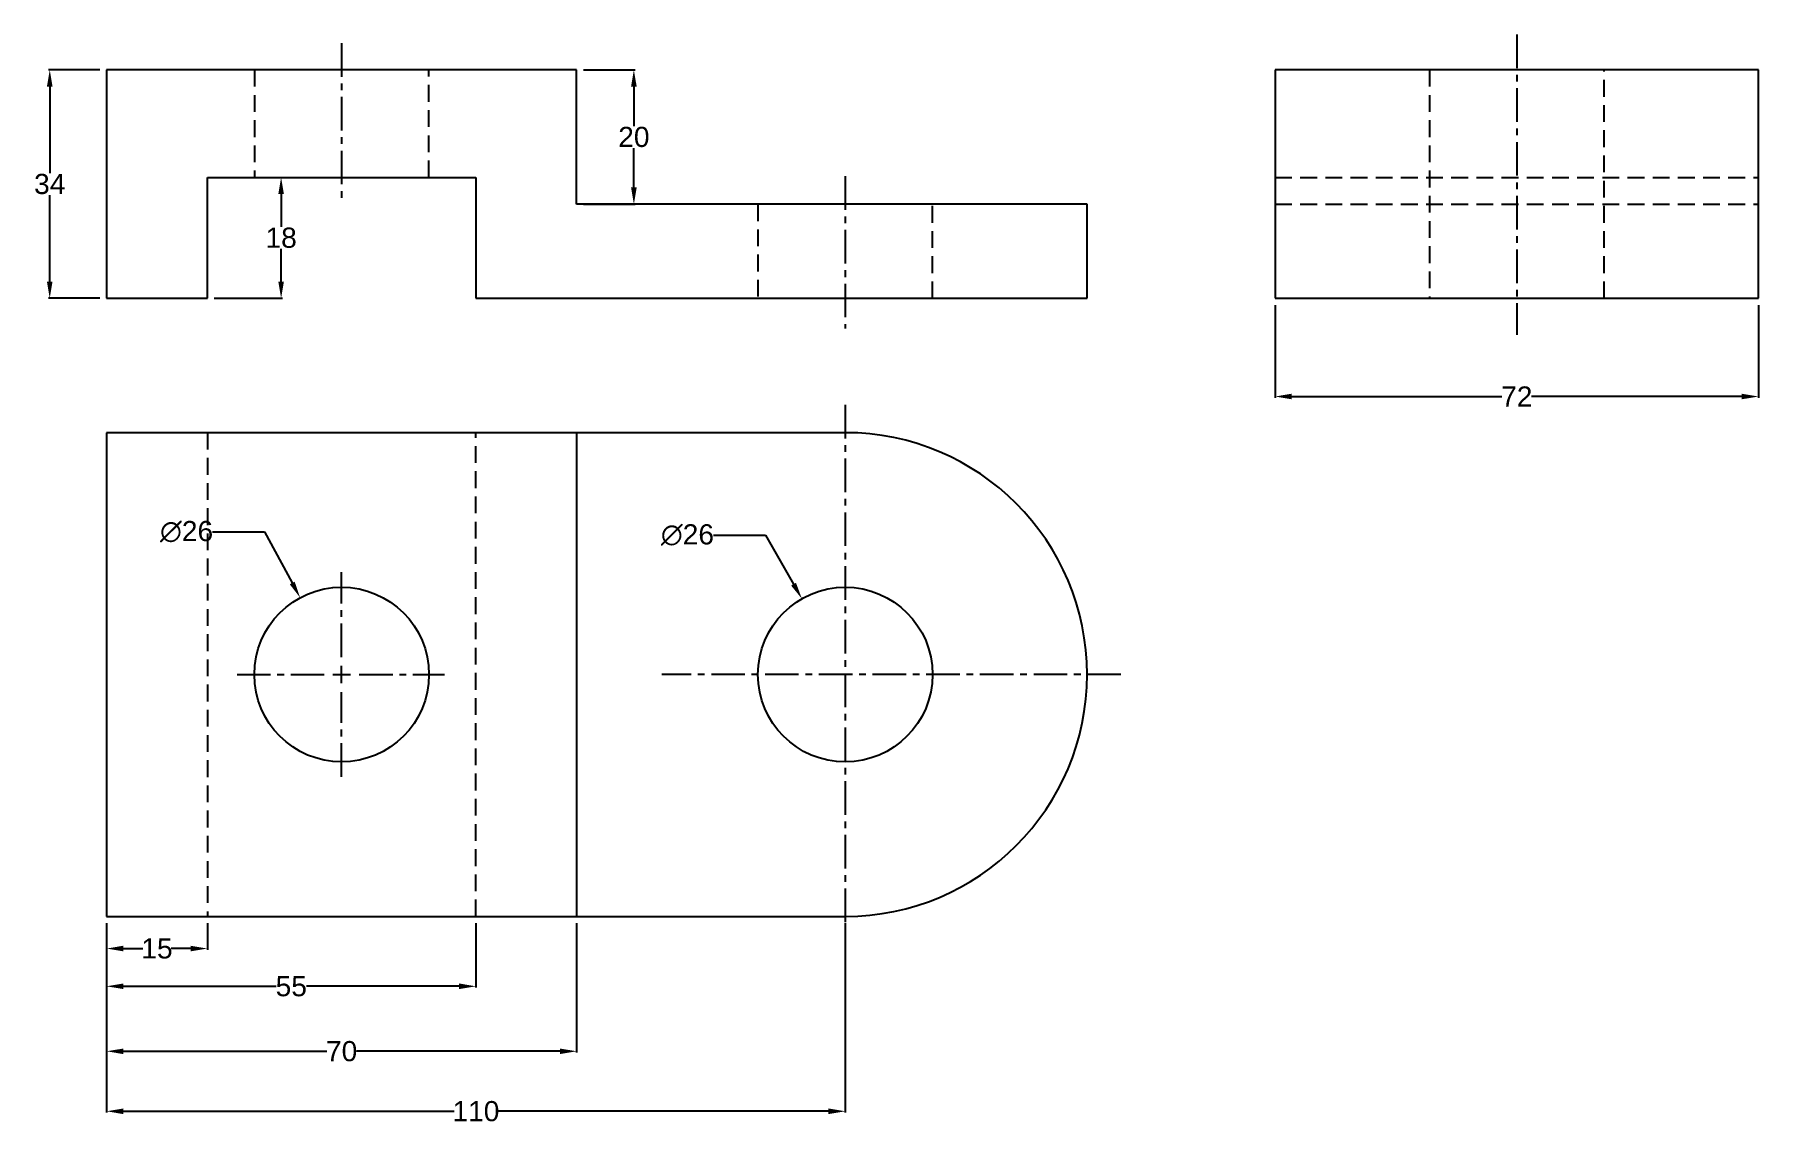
# Model space of a CAD drawing. Header units: inches. Extents: x 4 to 261, y -14 to 148.
import ezdxf

# ---------------------------------------------------------------- set-up
doc = ezdxf.new("R2010")
doc.units = ezdxf.units.IN
doc.header["$MEASUREMENT"] = 0
doc.linetypes.add('CENTER', pattern=[2, 1.25, -0.25, 0.25, -0.25])
doc.linetypes.add('HIDDEN', pattern=[0.375, 0.25, -0.125])
for name, color, linetype in [('centre', 161, 'Continuous'), ('dim', 7, 'Continuous'), ('hidden', 221, 'Continuous')]:
    doc.layers.add(name, color=color, linetype=linetype)
doc.styles.get("Standard").update_dxf_attribs({"font": 'arial.ttf'})
doc.dimstyles.get("Standard").update_dxf_attribs({"dimtxt": 3, "dimasz": 2.5, "dimexe": 0.18, "dimexo": 1, "dimgap": 0.09, "dimtad": 0, "dimtih": 1, "dimtoh": 1, "dimdec": 0, "dimzin": 0, "dimdsep": 46, "dimtxsty": 'Standard', "dimcen": 0.09, "dimclrd": 132, "dimclre": 132, "dimclrt": 41, "dimadec": 0, "dimazin": 0, "dimtfac": 1, "dimtdec": 0, "dimtofl": 0, "dimtmove": 0, "dimatfit": 3, "dimfxl": 1, "dimtolj": 1, "dimtzin": 0, "dimarcsym": 0})

# ---------------------------------------------------------------- blocks, each defined once
blk = doc.blocks.new('*U3')
at = {"layer": 'centre', "color": 0, "linetype": 'CENTER', "ltscale": 4, "transparency": 16777216}
for p, q in [((0, 2.6), (0, 15.24)), ((-15.58, 0), (-2.6, 0)), ((2.6, 0), (15.3, 0)), ((0, -15.2), (0, -2.6))]:
    blk.add_line(p, q, dxfattribs=at)
at = {"layer": 'centre', "color": 0, "linetype": 'Continuous', "ltscale": 4, "transparency": 16777216}
for p, q in [((-1.3, 0), (1.3, 0)), ((0, -1.3), (0, 1.3))]:
    blk.add_line(p, q, dxfattribs=at)
blk = doc.blocks.new('*D4')
at = {"layer": 'Defpoints', "color": 0, "ltscale": 2.5, "transparency": 16777216}
for p in [(189.23, 108.87), (261.23, 108.87), (261.23, 94.25)]:
    blk.add_point(p, dxfattribs=at)
at = {"layer": 'dim', "color": 132, "lineweight": -2, "ltscale": 2.5, "transparency": 16777216}
for p, q in [((189.23, 107.87), (189.23, 94.07)), ((261.23, 107.87), (261.23, 94.07)), ((191.73, 94.25), (223.02, 94.25)), ((258.73, 94.25), (227.44, 94.25))]:
    blk.add_line(p, q, dxfattribs=at)
at = {"layer": 'dim', "color": 132, "ltscale": 2.5, "transparency": 16777216}
for points in [[(191.73, 94.67), (191.73, 93.84), (189.23, 94.25)], [(258.73, 94.67), (258.73, 93.84), (261.23, 94.25)]]:
    blk.add_solid(points, dxfattribs=at)
at = {"layer": 'dim', "color": 41, "ltscale": 2.5, "transparency": 16777216, "insert": (225.23, 94.25), "char_height": 3, "attachment_point": 5}
blk.add_mtext('\\A1;72', dxfattribs=at)
blk = doc.blocks.new('*D7')
at = {"layer": 'Defpoints', "color": 0, "ltscale": 2.5, "transparency": 16777216}
for p in [(118.77, 64.15), (131.69, 41.58)]:
    blk.add_point(p, dxfattribs=at)
at = {"layer": 'dim', "color": 132, "lineweight": -2, "ltscale": 2.5, "transparency": 16777216}
for p, q in [((105.6, 73.64), (113.34, 73.64)), ((113.34, 73.64), (117.53, 66.32)), ((125.14, 52.87), (125.32, 52.87)), ((125.23, 52.78), (125.23, 52.96))]:
    blk.add_line(p, q, dxfattribs=at)
at = {"layer": 'dim', "color": 132, "ltscale": 2.5, "transparency": 16777216}
blk.add_solid([(117.89, 66.53), (117.17, 66.11), (118.77, 64.15)], dxfattribs=at)
at = {"layer": 'dim', "color": 41, "ltscale": 2.5, "transparency": 16777216, "insert": (101.73, 73.64), "char_height": 3, "attachment_point": 5}
blk.add_mtext('\\A1;∅26', dxfattribs=at)
blk = doc.blocks.new('*D8')
at = {"layer": 'Defpoints', "color": 0, "ltscale": 2.5, "transparency": 16777216}
for p in [(44.05, 64.31), (56.41, 41.43)]:
    blk.add_point(p, dxfattribs=at)
at = {"layer": 'dim', "color": 132, "lineweight": -2, "ltscale": 2.5, "transparency": 16777216}
for p, q in [((31.01, 74.13), (38.75, 74.13)), ((38.75, 74.13), (42.87, 66.51)), ((50.14, 52.87), (50.32, 52.87)), ((50.23, 52.78), (50.23, 52.96))]:
    blk.add_line(p, q, dxfattribs=at)
at = {"layer": 'dim', "color": 132, "ltscale": 2.5, "transparency": 16777216}
blk.add_solid([(43.23, 66.7), (42.5, 66.31), (44.05, 64.31)], dxfattribs=at)
at = {"layer": 'dim', "color": 41, "ltscale": 2.5, "transparency": 16777216, "insert": (27.14, 74.13), "char_height": 3, "attachment_point": 5}
blk.add_mtext('\\A1;∅26', dxfattribs=at)
blk = doc.blocks.new('*D11')
at = {"layer": 'Defpoints', "color": 0, "ltscale": 2.5, "transparency": 16777216}
for p in [(15.23, 16.87), (30.23, 16.87), (30.23, 12.09)]:
    blk.add_point(p, dxfattribs=at)
at = {"layer": 'dim', "color": 132, "lineweight": -2, "ltscale": 2.5, "transparency": 16777216}
for p, q in [((15.23, 15.87), (15.23, 11.91)), ((30.23, 15.87), (30.23, 11.91)), ((17.73, 12.09), (20.62, 12.09)), ((27.73, 12.09), (24.84, 12.09))]:
    blk.add_line(p, q, dxfattribs=at)
at = {"layer": 'dim', "color": 132, "ltscale": 2.5, "transparency": 16777216}
for points in [[(17.73, 12.51), (17.73, 11.67), (15.23, 12.09)], [(27.73, 12.51), (27.73, 11.67), (30.23, 12.09)]]:
    blk.add_solid(points, dxfattribs=at)
at = {"layer": 'dim', "color": 41, "ltscale": 2.5, "transparency": 16777216, "insert": (22.73, 12.09), "char_height": 3, "attachment_point": 5}
blk.add_mtext('\\A1;15', dxfattribs=at)
blk = doc.blocks.new('*D12')
at = {"layer": 'Defpoints', "color": 0, "ltscale": 2.5, "transparency": 16777216}
for p in [(15.23, 16.87), (70.23, 16.87), (70.23, 6.47)]:
    blk.add_point(p, dxfattribs=at)
at = {"layer": 'dim', "color": 132, "lineweight": -2, "ltscale": 2.5, "transparency": 16777216}
for p, q in [((15.23, 15.87), (15.23, 6.29)), ((70.23, 15.87), (70.23, 6.29)), ((17.73, 6.47), (40.48, 6.47)), ((67.73, 6.47), (44.98, 6.47))]:
    blk.add_line(p, q, dxfattribs=at)
at = {"layer": 'dim', "color": 132, "ltscale": 2.5, "transparency": 16777216}
for points in [[(17.73, 6.89), (17.73, 6.06), (15.23, 6.47)], [(67.73, 6.89), (67.73, 6.06), (70.23, 6.47)]]:
    blk.add_solid(points, dxfattribs=at)
at = {"layer": 'dim', "color": 41, "ltscale": 2.5, "transparency": 16777216, "insert": (42.73, 6.47), "char_height": 3, "attachment_point": 5}
blk.add_mtext('\\A1;55', dxfattribs=at)
blk = doc.blocks.new('*D13')
at = {"layer": 'Defpoints', "color": 0, "ltscale": 2.5, "transparency": 16777216}
for p in [(15.23, 16.87), (85.23, 16.87), (85.23, -3.2)]:
    blk.add_point(p, dxfattribs=at)
at = {"layer": 'dim', "color": 132, "lineweight": -2, "ltscale": 2.5, "transparency": 16777216}
for p, q in [((15.23, 15.87), (15.23, -3.38)), ((85.23, 15.87), (85.23, -3.38)), ((17.73, -3.2), (48.01, -3.2)), ((82.73, -3.2), (52.45, -3.2))]:
    blk.add_line(p, q, dxfattribs=at)
at = {"layer": 'dim', "color": 132, "ltscale": 2.5, "transparency": 16777216}
for points in [[(17.73, -2.79), (17.73, -3.62), (15.23, -3.2)], [(82.73, -2.79), (82.73, -3.62), (85.23, -3.2)]]:
    blk.add_solid(points, dxfattribs=at)
at = {"layer": 'dim', "color": 41, "ltscale": 2.5, "transparency": 16777216, "insert": (50.23, -3.2), "char_height": 3, "attachment_point": 5}
blk.add_mtext('\\A1;70', dxfattribs=at)
blk = doc.blocks.new('*D14')
at = {"layer": 'Defpoints', "color": 0, "ltscale": 2.5, "transparency": 16777216}
for p in [(15.23, 16.87), (125.23, 16.87), (125.23, -12.13)]:
    blk.add_point(p, dxfattribs=at)
at = {"layer": 'dim', "color": 132, "lineweight": -2, "ltscale": 2.5, "transparency": 16777216}
for p, q in [((15.23, 15.87), (15.23, -12.31)), ((125.23, 15.87), (125.23, -12.31)), ((17.73, -12.13), (66.97, -12.13)), ((122.73, -12.13), (73.49, -12.13))]:
    blk.add_line(p, q, dxfattribs=at)
at = {"layer": 'dim', "color": 132, "ltscale": 2.5, "transparency": 16777216}
for points in [[(17.73, -11.71), (17.73, -12.55), (15.23, -12.13)], [(122.73, -11.71), (122.73, -12.55), (125.23, -12.13)]]:
    blk.add_solid(points, dxfattribs=at)
at = {"layer": 'dim', "color": 41, "ltscale": 2.5, "transparency": 16777216, "insert": (70.23, -12.13), "char_height": 3, "attachment_point": 5}
blk.add_mtext('\\A1;110', dxfattribs=at)
blk = doc.blocks.new('*D15')
at = {"layer": 'Defpoints', "color": 0, "ltscale": 2.5, "transparency": 16777216}
for p in [(30.23, 126.87), (30.23, 108.87), (41.22, 108.87)]:
    blk.add_point(p, dxfattribs=at)
at = {"layer": 'dim', "color": 132, "lineweight": -2, "ltscale": 2.5, "transparency": 16777216}
for p, q in [((31.23, 126.87), (41.4, 126.87)), ((41.22, 124.37), (41.22, 119.49)), ((41.22, 111.37), (41.22, 116.24)), ((31.23, 108.87), (41.4, 108.87))]:
    blk.add_line(p, q, dxfattribs=at)
at = {"layer": 'dim', "color": 132, "ltscale": 2.5, "transparency": 16777216}
for points in [[(40.8, 124.37), (41.63, 124.37), (41.22, 126.87)], [(40.8, 111.37), (41.63, 111.37), (41.22, 108.87)]]:
    blk.add_solid(points, dxfattribs=at)
at = {"layer": 'dim', "color": 41, "ltscale": 2.5, "transparency": 16777216, "insert": (41.22, 117.87), "char_height": 3, "attachment_point": 5}
blk.add_mtext('\\A1;18', dxfattribs=at)
blk = doc.blocks.new('*D16')
at = {"layer": 'Defpoints', "color": 0, "ltscale": 2.5, "transparency": 16777216}
for p in [(85.23, 142.87), (85.23, 122.87), (93.75, 122.87)]:
    blk.add_point(p, dxfattribs=at)
at = {"layer": 'dim', "color": 132, "lineweight": -2, "ltscale": 2.5, "transparency": 16777216}
for p, q in [((86.23, 142.87), (93.93, 142.87)), ((93.75, 140.37), (93.75, 134.49)), ((93.75, 125.37), (93.75, 131.24)), ((86.23, 122.87), (93.93, 122.87))]:
    blk.add_line(p, q, dxfattribs=at)
at = {"layer": 'dim', "color": 132, "ltscale": 2.5, "transparency": 16777216}
for points in [[(93.33, 140.37), (94.17, 140.37), (93.75, 142.87)], [(93.33, 125.37), (94.17, 125.37), (93.75, 122.87)]]:
    blk.add_solid(points, dxfattribs=at)
at = {"layer": 'dim', "color": 41, "ltscale": 2.5, "transparency": 16777216, "insert": (93.75, 132.87), "char_height": 3, "attachment_point": 5}
blk.add_mtext('\\A1;20', dxfattribs=at)
blk = doc.blocks.new('*D17')
at = {"layer": 'Defpoints', "color": 0, "ltscale": 2.5, "transparency": 16777216}
for p in [(15.23, 142.87), (6.76, 108.87), (15.23, 108.87)]:
    blk.add_point(p, dxfattribs=at)
at = {"layer": 'dim', "color": 132, "lineweight": -2, "ltscale": 2.5, "transparency": 16777216}
for p, q in [((14.23, 142.87), (6.58, 142.87)), ((6.76, 140.37), (6.76, 127.49)), ((6.76, 111.37), (6.76, 124.24)), ((14.23, 108.87), (6.58, 108.87))]:
    blk.add_line(p, q, dxfattribs=at)
at = {"layer": 'dim', "color": 132, "ltscale": 2.5, "transparency": 16777216}
for points in [[(6.34, 140.37), (7.18, 140.37), (6.76, 142.87)], [(6.34, 111.37), (7.18, 111.37), (6.76, 108.87)]]:
    blk.add_solid(points, dxfattribs=at)
at = {"layer": 'dim', "color": 41, "ltscale": 2.5, "transparency": 16777216, "insert": (6.76, 125.87), "char_height": 3, "attachment_point": 5}
blk.add_mtext('\\A1;34', dxfattribs=at)

msp = doc.modelspace()

# ---------------------------------------------------------------- linework, layer by layer
for p, q in [((85.23, 142.87), (15.23, 142.87)), ((15.23, 142.87), (15.23, 108.87)), ((85.23, 122.87), (85.23, 142.87)), ((30.23, 108.87), (30.23, 126.87)), ((30.23, 126.87), (70.23, 126.87)), ((70.23, 126.87), (70.23, 108.87)), ((125.23, 122.87), (85.23, 122.87)), ((161.23, 122.87), (125.23, 122.87)), ((161.23, 108.87), (161.23, 122.87)), ((15.23, 108.87), (30.23, 108.87)), ((70.23, 108.87), (125.23, 108.87)), ((125.23, 108.87), (161.23, 108.87))]:
    msp.add_line(p, q)
at = {"ltscale": 2.5}
for p, q in [((261.23, 142.87), (189.23, 142.87)), ((189.23, 142.87), (189.23, 108.87)), ((261.23, 108.87), (261.23, 142.87)), ((189.23, 108.87), (261.23, 108.87)), ((15.23, 88.87), (15.23, 16.87)), ((125.23, 88.87), (15.23, 88.87)), ((85.23, 88.87), (85.23, 16.87)), ((15.23, 16.87), (125.23, 16.87))]:
    msp.add_line(p, q, dxfattribs=at)
for centre in [(50.23, 52.87), (125.23, 52.87)]:
    msp.add_circle(centre, 13, dxfattribs=at)
msp.add_arc((125.23, 52.87), 36, 270, 90, dxfattribs=at)
at = {"layer": 'centre', "linetype": 'CENTER', "ltscale": 4}
for p, q in [((50.23, 146.84), (50.23, 123.08)), ((225.23, 148.13), (225.23, 103.44)), ((125.23, 127.04), (125.23, 104.38)), ((125.23, 93.01), (125.23, 12.05)), ((166.29, 52.87), (97.92, 52.87))]:
    msp.add_line(p, q, dxfattribs=at)
at = {"layer": 'hidden', "linetype": 'HIDDEN', "ltscale": 10}
for p, q in [((37.23, 142.87), (37.23, 126.87)), ((63.23, 126.87), (63.23, 142.87)), ((212.23, 142.87), (212.23, 108.87)), ((238.23, 108.87), (238.23, 142.87)), ((189.23, 126.87), (261.23, 126.87)), ((112.23, 122.87), (112.23, 108.87)), ((138.23, 108.87), (138.23, 122.87)), ((189.23, 122.87), (261.23, 122.87)), ((30.23, 88.87), (30.23, 16.87)), ((70.23, 16.87), (70.23, 88.87))]:
    msp.add_line(p, q, dxfattribs=at)

# ---------------------------------------------------------------- block references
at = {"layer": 'centre', "linetype": 'CENTER', "ltscale": 4}
msp.add_blockref('*U3', (50.23, 52.87), dxfattribs=at)

# ---------------------------------------------------------------- dimensions: what is measured, and where the dimension line sits
at = {"layer": 'dim', "ltscale": 2.5}
for base, p1, p2, picture, middle in [((6.76, 108.87), (15.23, 142.87), (15.23, 108.87), '*D17', (6.76, 125.87)), ((93.75, 122.87), (85.23, 142.87), (85.23, 122.87), '*D16', (93.75, 132.87)), ((41.22, 108.87), (30.23, 126.87), (30.23, 108.87), '*D15', (41.22, 117.87))]:
    dim = msp.add_linear_dim(base=base, p1=p1, p2=p2, angle=90, dimstyle='Standard', dxfattribs=at)
    dim.commit()
    dim.dimension.update_dxf_attribs({"geometry": picture, "text_midpoint": middle})
for base, p1, p2, picture, middle in [((261.23, 94.25), (189.23, 108.87), (261.23, 108.87), '*D4', (225.23, 94.25)), ((30.23, 12.09), (15.23, 16.87), (30.23, 16.87), '*D11', (22.73, 12.09)), ((70.23, 6.47), (15.23, 16.87), (70.23, 16.87), '*D12', (42.73, 6.47)), ((85.23, -3.2), (15.23, 16.87), (85.23, 16.87), '*D13', (50.23, -3.2)), ((125.23, -12.13), (15.23, 16.87), (125.23, 16.87), '*D14', (70.23, -12.13))]:
    dim = msp.add_linear_dim(base=base, p1=p1, p2=p2, dimstyle='Standard', dxfattribs=at)
    dim.commit()
    dim.dimension.update_dxf_attribs({"geometry": picture, "text_midpoint": middle})
for p1, p2, picture, middle in [((56.41, 41.43), (44.05, 64.31), '*D8', (27.14, 74.13)), ((131.69, 41.58), (118.77, 64.15), '*D7', (101.73, 73.64))]:
    dim = msp.add_diameter_dim_2p(p1=p1, p2=p2, dimstyle='Standard', dxfattribs=at)
    dim.commit()
    dim.dimension.update_dxf_attribs({"geometry": picture, "text_midpoint": middle, "dimtype": 163})

doc.saveas('drawing.dxf')
